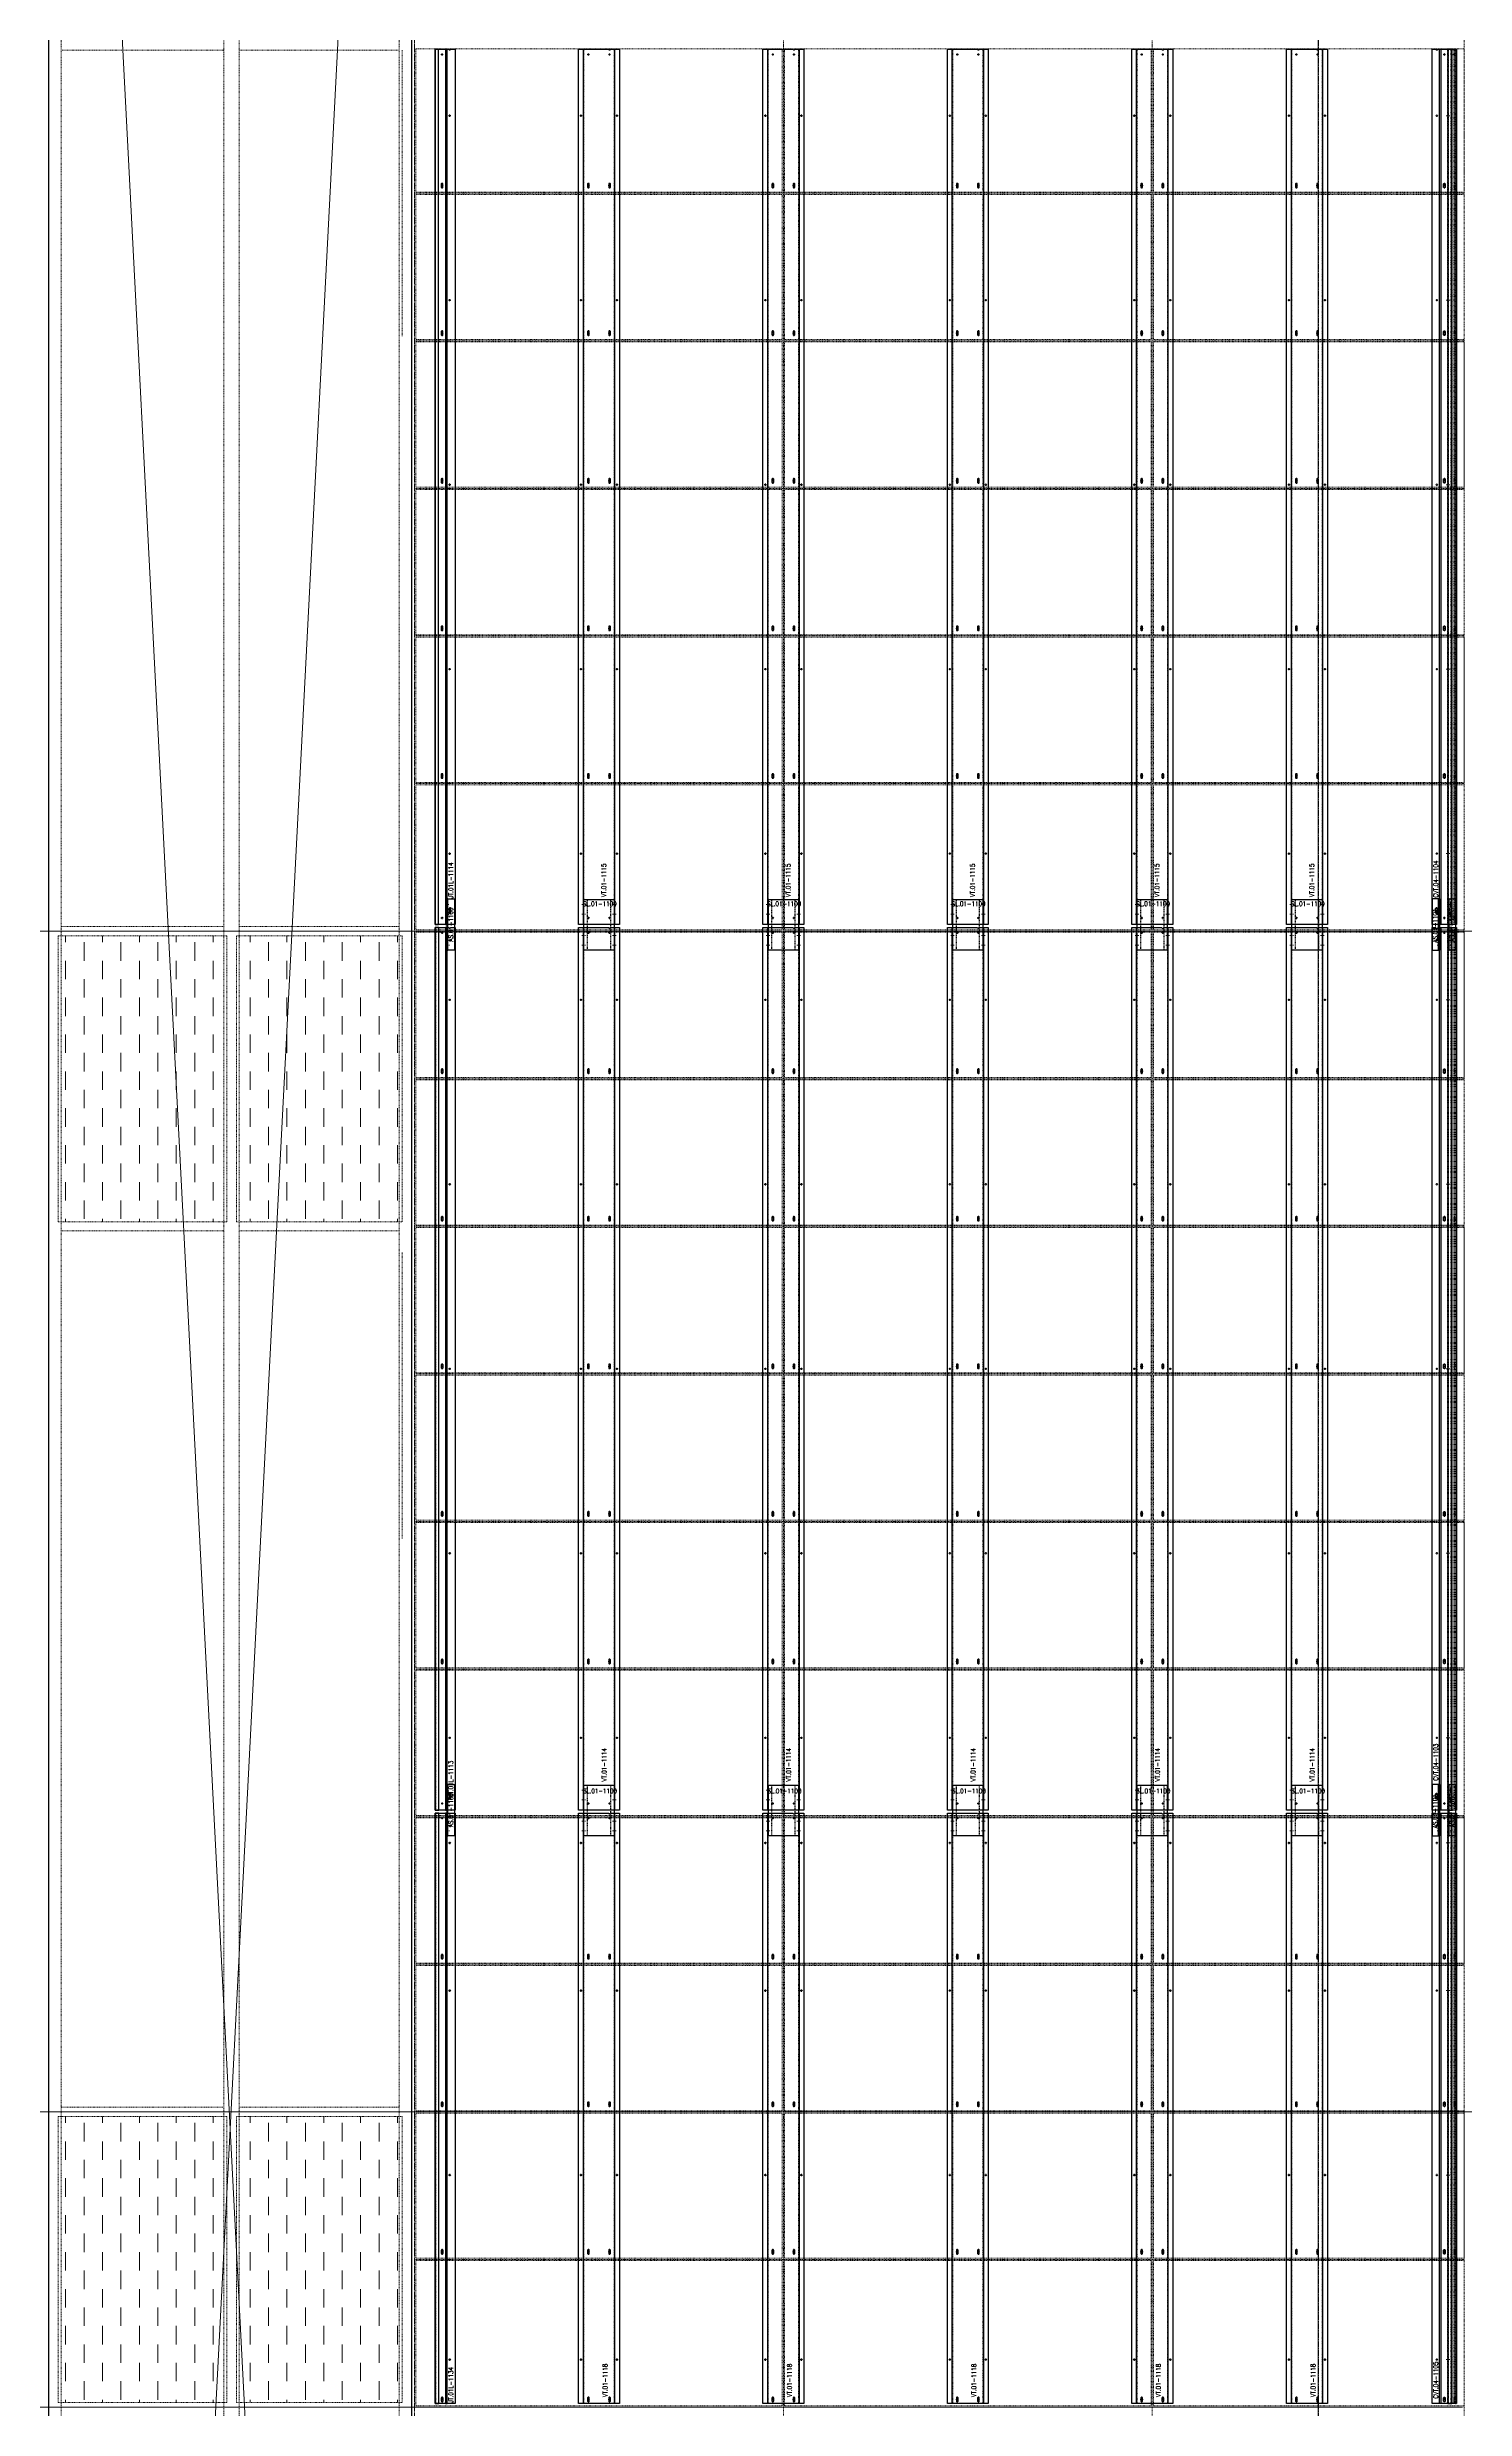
# Model space of a CAD drawing. Header units: inches. Extents: x 11737 to 18084, y -4365 to 1695.
# Drawn here: x 13695 to 13925.5, y 258.9 to 642.9 of the extents above; entities that cross this region are included whole.
import ezdxf

# ---------------------------------------------------------------- set-up
doc = ezdxf.new("R2010")
doc.units = ezdxf.units.IN
doc.header["$MEASUREMENT"] = 0
for name, pattern in [('INC-200$0$NBK_CenterX2', [1.083333, 0.666667, -0.125, 0.166667, -0.125]), ('INC-200$0$NBK_Hidden', [0.125, 0.083333, -0.041667]), ('NBK_Center', [0.541667, 0.333333, -0.0625, 0.083333, -0.0625]), ('NBK_Center2', [0.270833, 0.166667, -0.03125, 0.041667, -0.03125]), ('NBK_CenterX2', [1.083333, 0.666667, -0.125, 0.166667, -0.125]), ('NBK_Hidden', [0.125, 0.083333, -0.041667]), ('NBK_Hidden2', [0.0625, 0.041667, -0.020833])]:
    doc.linetypes.add(name, pattern=pattern)
doc.layers.get('Defpoints').update_dxf_attribs({"color": 250, "lineweight": 0})
for name, color, linetype, lineweight in [('!Arch2', 8, 'Continuous', 9), ('!Bracket', 11, 'Continuous', 25), ('!Clip - bent', 20, 'Continuous', 25), ('!Dimension', 50, 'Continuous', 5), ('!Extrusion', 140, 'Continuous', 25), ('!Gridline', 112, 'NBK_CenterX2', 5), ('!Linetype_Center', 220, 'NBK_Center', 9), ('!Linetype_Center2', 222, 'NBK_Center2', 9), ('!Linetype_Hidden', 210, 'NBK_Hidden', 9), ('!Misc2', 252, 'NBK_Hidden2', 5), ('A-GLAZ', 151, 'Continuous', 13), ('INC-200$0$!Gridline @ 1', 112, 'INC-200$0$NBK_CenterX2', 5), ('INC-200$0$!Linetype_Hidden', 210, 'INC-200$0$NBK_Hidden', 9)]:
    doc.layers.add(name, color=color, linetype=linetype, lineweight=lineweight)
doc.styles.add('Romans', font='romans.shx', dxfattribs={"width": 0.8})
pattern_1 = [(90, (-699.0618, 218.4), (-3, 3), [3, -3])]

# ---------------------------------------------------------------- blocks, each defined once
blk = doc.blocks.new('WEST ELEVATION GRID')
for p, q in [((0, -106.7), (0, 1818.09)), ((-1655, 1010.4), (842.95, 1010.4)), ((-1655, 818.4), (842.95, 818.4))]:
    blk.add_line(p, q)
blk = doc.blocks.new('A201')
h = blk.add_hatch()
h.set_pattern_fill('FP_10', color=256, style=0, pattern_type=2)
h.set_pattern_definition(pattern_1)
h.paths.add_polyline_path([(-204.98, 939.15), (-177.56, 939.15), (-177.56, 985.65), (-204.98, 985.65)], flags=0)
h = blk.add_hatch()
h.set_pattern_fill('FP_10', color=256, style=0, pattern_type=2)
h.set_pattern_definition(pattern_1)
h.paths.add_polyline_path([(-149.05, 939.15), (-149.05, 985.65), (-176, 985.65), (-176, 939.15)], flags=0)
h = blk.add_hatch()
h.set_pattern_fill('FP_10', color=256, style=0, pattern_type=2)
h.set_pattern_definition(pattern_1)
h.paths.add_polyline_path([(-201.01, 747.15), (-177.56, 747.15), (-177.56, 793.65), (-204.98, 793.65), (-204.98, 747.15)], flags=0)
h = blk.add_hatch()
h.set_pattern_fill('FP_10', color=256, style=0, pattern_type=2)
h.set_pattern_definition(pattern_1)
h.paths.add_polyline_path([(-164.03, 747.15), (-149.05, 747.15), (-149.05, 793.65), (-176, 793.65), (-176, 747.15)], flags=0)
for p, q in [((23.75, -25), (23.75, 1418.64)), ((-204.51, 218.4), (-204.51, 1360.4)), ((-178.03, 1360.4), (-178.03, 220.9)), ((-175.53, 1360.4), (-175.53, 220.9)), ((-149.51, 1362.9), (-149.51, 220.9)), ((-147.01, 1362.9), (-147.01, 218.4)), ((-178.03, 1129.65), (-204.51, 1129.65)), ((-149.51, 1129.65), (-175.53, 1129.65)), ((-149.05, 1083.15), (-149.05, 1129.65)), ((-204.51, 987.15), (-178.03, 987.15)), ((-175.53, 987.15), (-149.51, 987.15)), ((-204.98, 985.65), (-204.98, 939.15)), ((-177.56, 985.65), (-204.98, 985.65)), ((-204.51, 986.4), (-178.03, 986.4)), ((-177.56, 939.15), (-177.56, 985.65)), ((-176, 985.65), (-176, 939.15)), ((-149.05, 985.65), (-176, 985.65)), ((-175.53, 986.4), (-149.51, 986.4)), ((-149.05, 939.15), (-149.05, 985.65)), ((-204.98, 939.15), (-177.56, 939.15)), ((-178.03, 937.65), (-204.51, 937.65)), ((-176, 939.15), (-149.05, 939.15)), ((-149.51, 937.65), (-175.53, 937.65)), ((-149.05, 887.66), (-149.05, 934.16)), ((-204.51, 795.15), (-178.03, 795.15)), ((-175.53, 795.15), (-149.51, 795.15)), ((-204.98, 793.65), (-204.98, 747.15)), ((-177.56, 793.65), (-204.98, 793.65)), ((-177.56, 747.15), (-177.56, 793.65)), ((-176, 793.65), (-176, 747.15)), ((-149.05, 793.65), (-176, 793.65)), ((-149.05, 747.15), (-149.05, 793.65)), ((-204.98, 747.15), (-177.56, 747.15)), ((-176, 747.15), (-149.05, 747.15))]:
    blk.add_line(p, q)
blk = doc.blocks.new('EWA-TM TERRACOTTA WEST')
at = {"layer": '!Linetype_Center2'}
for p, q in [((1245, 362.4), (1245, 1442.4)), ((1305, 362.4), (1305, 1442.4)), ((1185, 362.4), (1185, 1386.9)), ((1185, 1130.4), (1355.76, 1130.4)), ((1185, 1106.4), (1355.76, 1106.4)), ((1185, 1082.4), (1355.76, 1082.4)), ((1185, 1058.4), (1355.76, 1058.4)), ((1185, 1034.4), (1355.76, 1034.4)), ((1185, 1010.4), (1355.76, 1010.4)), ((1185, 986.4), (1355.76, 986.4)), ((1185, 962.4), (1355.76, 962.4)), ((1185, 938.4), (1355.76, 938.4)), ((1185, 914.4), (1355.76, 914.4)), ((1185, 890.4), (1355.76, 890.4)), ((1185, 866.4), (1355.76, 866.4)), ((1185, 842.4), (1355.76, 842.4)), ((1185, 818.4), (1355.76, 818.4)), ((1185, 794.4), (1355.76, 794.4))]:
    blk.add_line(p, q, dxfattribs=at)
at = {"layer": '!Linetype_Center2', "color": 3, "linetype": 'Continuous'}
blk.add_line((-24.06, 770.4), (1355.45, 770.4), dxfattribs=at)
at = {"layer": 'INC-200$0$!Linetype_Hidden'}
for points in [[(1244.81, 1130.59), (1185.19, 1130.59), (1185.19, 1153.87), (1244.81, 1153.87)], [(1245.19, 1130.59), (1304.81, 1130.59), (1304.81, 1153.87), (1245.19, 1153.87)], [(1355.76, 1130.59), (1305.19, 1130.59), (1305.19, 1153.87), (1355.76, 1153.87)], [(1244.81, 1130.21), (1185.19, 1130.21), (1185.19, 1106.59), (1244.81, 1106.59)], [(1245.19, 1130.21), (1304.81, 1130.21), (1304.81, 1106.59), (1245.19, 1106.59)], [(1355.76, 1130.21), (1305.19, 1130.21), (1305.19, 1106.59), (1355.76, 1106.59)], [(1244.81, 1082.59), (1185.19, 1082.59), (1185.19, 1106.21), (1244.81, 1106.21)], [(1245.19, 1082.59), (1304.81, 1082.59), (1304.81, 1106.21), (1245.19, 1106.21)], [(1355.76, 1082.59), (1305.19, 1082.59), (1305.19, 1106.21), (1355.76, 1106.21)], [(1244.81, 1082.21), (1185.19, 1082.21), (1185.19, 1058.59), (1244.81, 1058.59)], [(1245.19, 1082.21), (1304.81, 1082.21), (1304.81, 1058.59), (1245.19, 1058.59)], [(1355.76, 1082.21), (1305.19, 1082.21), (1305.19, 1058.59), (1355.76, 1058.59)], [(1244.81, 1034.59), (1185.19, 1034.59), (1185.19, 1058.21), (1244.81, 1058.21)], [(1245.19, 1034.59), (1304.81, 1034.59), (1304.81, 1058.21), (1245.19, 1058.21)], [(1355.76, 1034.59), (1305.19, 1034.59), (1305.19, 1058.21), (1355.76, 1058.21)], [(1244.81, 1034.21), (1185.19, 1034.21), (1185.19, 1010.59), (1244.81, 1010.59)], [(1245.19, 1034.21), (1304.81, 1034.21), (1304.81, 1010.59), (1245.19, 1010.59)], [(1355.76, 1034.21), (1305.19, 1034.21), (1305.19, 1010.59), (1355.76, 1010.59)], [(1244.81, 986.59), (1185.19, 986.59), (1185.19, 1010.21), (1244.81, 1010.21)], [(1245.19, 986.59), (1304.81, 986.59), (1304.81, 1010.21), (1245.19, 1010.21)], [(1355.76, 986.59), (1305.19, 986.59), (1305.19, 1010.21), (1355.76, 1010.21)], [(1244.81, 986.21), (1185.19, 986.21), (1185.19, 962.59), (1244.81, 962.59)], [(1245.19, 986.21), (1304.81, 986.21), (1304.81, 962.59), (1245.19, 962.59)], [(1355.76, 986.21), (1305.19, 986.21), (1305.19, 962.59), (1355.76, 962.59)], [(1244.81, 938.59), (1185.19, 938.59), (1185.19, 962.21), (1244.81, 962.21)], [(1245.19, 938.59), (1304.81, 938.59), (1304.81, 962.21), (1245.19, 962.21)], [(1355.76, 938.59), (1305.19, 938.59), (1305.19, 962.21), (1355.76, 962.21)], [(1244.81, 938.21), (1185.19, 938.21), (1185.19, 914.59), (1244.81, 914.59)], [(1245.19, 938.21), (1304.81, 938.21), (1304.81, 914.59), (1245.19, 914.59)], [(1355.76, 938.21), (1305.19, 938.21), (1305.19, 914.59), (1355.76, 914.59)], [(1244.81, 890.59), (1185.19, 890.59), (1185.19, 914.21), (1244.81, 914.21)], [(1245.19, 890.59), (1304.81, 890.59), (1304.81, 914.21), (1245.19, 914.21)], [(1355.76, 890.59), (1305.19, 890.59), (1305.19, 914.21), (1355.76, 914.21)], [(1244.81, 890.21), (1185.19, 890.21), (1185.19, 866.59), (1244.81, 866.59)], [(1245.19, 890.21), (1304.81, 890.21), (1304.81, 866.59), (1245.19, 866.59)], [(1355.76, 890.21), (1305.19, 890.21), (1305.19, 866.59), (1355.76, 866.59)], [(1244.81, 842.59), (1185.19, 842.59), (1185.19, 866.21), (1244.81, 866.21)], [(1245.19, 842.59), (1304.81, 842.59), (1304.81, 866.21), (1245.19, 866.21)], [(1355.76, 842.59), (1305.19, 842.59), (1305.19, 866.21), (1355.76, 866.21)], [(1244.81, 842.21), (1185.19, 842.21), (1185.19, 818.59), (1244.81, 818.59)], [(1245.19, 842.21), (1304.81, 842.21), (1304.81, 818.59), (1245.19, 818.59)], [(1355.76, 842.21), (1305.19, 842.21), (1305.19, 818.59), (1355.76, 818.59)], [(1244.81, 794.59), (1185.19, 794.59), (1185.19, 818.21), (1244.81, 818.21)], [(1245.19, 794.59), (1304.81, 794.59), (1304.81, 818.21), (1245.19, 818.21)], [(1355.76, 794.59), (1305.19, 794.59), (1305.19, 818.21), (1355.76, 818.21)], [(1244.81, 794.21), (1185.19, 794.21), (1185.19, 770.59), (1244.81, 770.59)], [(1245.19, 794.21), (1304.81, 794.21), (1304.81, 770.59), (1245.19, 770.59)], [(1355.76, 794.21), (1305.19, 794.21), (1305.19, 770.59), (1355.76, 770.59)]]:
    blk.add_lwpolyline(points, close=True, dxfattribs=at)
blk = doc.blocks.new('A$C5F5C4D7D')
at = {"layer": 'A-GLAZ'}
for p, q in [((1125.49, 243.9), (1184.51, 1386.9)), ((1125.49, 1386.9), (1184.51, 243.9))]:
    blk.add_line(p, q, dxfattribs=at)
at = {"layer": 'Defpoints', "color": 1, "lineweight": 30}
blk.add_lwpolyline([(1184.51, 369.15), (1184.51, 243.9), (1125.49, 243.9), (1125.49, 1386.9), (1184.51, 1386.9), (1184.51, 375.18)], close=True, dxfattribs=at)
blk = doc.blocks.new('GRID_ELEV WEST_W')
at = {"layer": '!Gridline'}
for p, q in [((991.12, -1239.57), (991.12, 403.85)), ((-594.98, -469.2), (1164.09, -469.2)), ((-594.98, -612.05), (1164.09, -612.05))]:
    blk.add_line(p, q, dxfattribs=at)
blk = doc.blocks.new('TAP HOLE_5mm')
at = {"layer": '!Linetype_Center2'}
for points in [[(-0.18, 0), (0.18, 0)], [(0, 0.18), (0, -0.18)]]:
    blk.add_lwpolyline(points, dxfattribs=at)
blk.add_circle((0, 0), 0.101)
blk = doc.blocks.new('HOLE SECTION')
at = {"layer": '!Linetype_Center2'}
blk.add_line((-0.33, 0), (0.26, 0), dxfattribs=at)
at = {"layer": '!Misc2'}
blk.add_lwpolyline([(-0.09, 0.1), (0, 0.1), (0, -0.1), (-0.09, -0.1)], close=True, dxfattribs=at)
blk = doc.blocks.new('WEEP HOLE')
at = {"layer": '!Linetype_Center'}
for p, q in [((-0.22, 0.37), (0.22, 0.37)), ((0, 0.83), (0, -0.08))]:
    blk.add_line(p, q, dxfattribs=at)
at = {"color": 0}
blk.add_lwpolyline([(-0.14, 0.61), (-0.14, 0.14, 0.414214), (0, 0, 0.414214), (0.14, 0.14), (0.14, 0.61, 0.414214), (0, 0.75, 0.414214)], format="xyb", close=True, dxfattribs=at)
blk = doc.blocks.new('19mm WEEP HOLE')
at = {"layer": '!Linetype_Center'}
blk.add_line((-0.37, 0.2), (-0.37, -0.12), dxfattribs=at)
at = {"linetype": 'NBK_Hidden'}
blk.add_lwpolyline([(-0.75, 0.08), (0, 0.08), (0, 0), (-0.75, 0)], close=True, dxfattribs=at)
blk = doc.blocks.new('CLEAR SECTION HOLE')
at = {"layer": '!Linetype_Center2'}
blk.add_line((-0.33, 0), (0.26, 0), dxfattribs=at)
at = {"layer": '!Misc2'}
blk.add_lwpolyline([(-0.08, 0.1), (0, 0.1), (0, -0.1), (-0.08, -0.1)], close=True, dxfattribs=at)
blk = doc.blocks.new('SECTION CLEAR HOLE 1')
at = {"layer": '!Linetype_Center2'}
blk.add_line((-0.33, 0, 0), (0.26, 0, 0), dxfattribs=at)
at = {"layer": '!Misc2'}
blk.add_lwpolyline([(-0.12, 0.1), (0, 0.1), (0, -0.1), (-0.12, -0.1)], close=True, dxfattribs=at)
blk = doc.blocks.new('SLOTTED SECTION1')
at = {"layer": '!Linetype_Center2'}
blk.add_lwpolyline([(-0.24, 0), (0.12, 0)], dxfattribs=at)
at = {"layer": '!Misc2'}
blk.add_lwpolyline([(-0.12, 0.47), (0, 0.47), (0, -0.47), (-0.12, -0.47)], close=True, dxfattribs=at)
blk = doc.blocks.new('SLOTTED HOLE 1')
at = {"layer": '!Linetype_Center'}
for p, q in [((0, 0.55), (0, -0.55)), ((-0.22, 0), (0.22, 0))]:
    blk.add_line(p, q, dxfattribs=at)
at = {"color": 0}
blk.add_lwpolyline([(-0.14, 0.33), (-0.14, -0.33, 0.414214), (0, -0.47, 0.414214), (0.14, -0.33), (0.14, 0.33, 0.414214), (0, 0.47, 0.414214)], format="xyb", close=True, dxfattribs=at)
blk = doc.blocks.new('SL.01-1101')
at = {"layer": '!Bracket'}
for points in [[(4.65, -1.3), (4.65, -0.12), (-3.67, -0.12), (-3.67, -1.3)], [(-3.67, -1.3), (-3.67, -1.18), (4.65, -1.18), (4.65, -1.3)]]:
    blk.add_lwpolyline(points, close=True, dxfattribs=at)
at = {"layer": '!Dimension', "xscale": -1, "rotation": 270}
for name, p in [('SECTION CLEAR HOLE 1', (-2.88, -1.18)), ('SECTION CLEAR HOLE 1', (-1.3, -1.18)), ('SLOTTED SECTION1', (2.15, -1.18)), ('SLOTTED SECTION1', (3.73, -1.18))]:
    blk.add_blockref(name, p, dxfattribs=at)
at = {"layer": '!Extrusion', "xscale": -1, "rotation": 270}
blk.add_blockref('TAP HOLE_5mm', (-2.09, -0.83), dxfattribs=at)
at = {"layer": '!Extrusion', "linetype": 'NBK_Hidden', "xscale": -1, "rotation": 270}
blk.add_blockref('SLOTTED HOLE 1', (2.75, -0.83), dxfattribs=at)
at = {"layer": 'Defpoints', "color": 30, "insert": (0.32, -0.6), "char_height": 0.75, "width": 1.65, "attachment_point": 5, "style": 'Romans'}
blk.add_mtext('AS.01-1101', dxfattribs=at)
blk = doc.blocks.new('AS.01-1100-')
at = {"layer": '!Bracket'}
for points in [[(4.65, 1.33), (4.65, 0.15), (-3.67, 0.15), (-3.67, 1.33)], [(-3.67, 1.33), (-3.67, 1.21), (4.65, 1.21), (4.65, 1.33)]]:
    blk.add_lwpolyline(points, close=True, dxfattribs=at)
at = {"layer": '!Dimension', "rotation": 270}
for name, p in [('SECTION CLEAR HOLE 1', (-2.09, 1.21)), ('SLOTTED SECTION1', (2.75, 1.21))]:
    blk.add_blockref(name, p, dxfattribs=at)
at = {"layer": '!Extrusion', "rotation": 270}
for p in [(-2.88, 0.86, 0), (-1.3, 0.86, 0)]:
    blk.add_blockref('TAP HOLE_5mm', p, dxfattribs=at)
at = {"layer": '!Extrusion', "linetype": 'NBK_Hidden', "rotation": 270}
for p in [(2.15, 0.86), (3.73, 0.86)]:
    blk.add_blockref('SLOTTED HOLE 1', p, dxfattribs=at)
at = {"layer": 'Defpoints', "color": 30, "insert": (0.49, 0.74), "char_height": 0.75, "width": 1.65, "attachment_point": 5, "style": 'Romans'}
blk.add_mtext('AS.01-1100', dxfattribs=at)
blk = doc.blocks.new('CVT.04-1103-')
at = {"layer": '!Extrusion'}
blk.add_lwpolyline([(0, 0), (-3.97, 0), (-3.97, 143.5), (-3.34, 143.5, 1), (-3.06, 143.5), (0, 143.5)], format="xyb", close=True, dxfattribs=at)
for points in [[(-2.78, 143.5), (-2.53, 143.5), (-2.53, 0), (-2.78, 0)], [(-1.41, 0), (-0.76, 0), (-0.76, 143.5), (-1.41, 143.5)]]:
    blk.add_lwpolyline(points, close=True, dxfattribs=at)
at = {"layer": '!Extrusion', "linetype": 'NBK_Hidden'}
for points in [[(-1.33, 0), (-1.42, 0), (-1.42, 143.5), (-1.33, 143.5)], [(-0.76, 0), (-0.86, 0), (-0.86, 143.5), (-0.76, 143.5)], [(-0.35, 143.5), (-0.28, 143.5), (-0.28, 0), (-0.35, 0)], [(-0.14, 0), (-0.04, 0), (-0.04, 143.5), (-0.14, 143.5)]]:
    blk.add_lwpolyline(points, close=True, dxfattribs=at)
at = {"layer": '!Dimension', "rotation": 360}
for p in [(-0.28, 142.67), (-0.28, 1.06)]:
    blk.add_blockref('CLEAR SECTION HOLE', p, dxfattribs=at)
at = {"layer": '!Dimension'}
for p in [(-1.33, 131.75), (-1.33, 101.75), (-1.33, 71.75), (-1.33, 41.75), (-1.33, 11.75)]:
    blk.add_blockref('HOLE SECTION', p, dxfattribs=at)
at = {"layer": '!Extrusion', "xscale": -1}
for name, p in [('TAP HOLE_5mm', (-1.97, 142.67)), ('WEEP HOLE', (-1.97, 119.78)), ('WEEP HOLE', (-1.97, 95.78)), ('WEEP HOLE', (-1.97, 71.78)), ('WEEP HOLE', (-1.97, 47.78)), ('WEEP HOLE', (-1.97, 23.78)), ('TAP HOLE_5mm', (-1.97, 1.06))]:
    blk.add_blockref(name, p, dxfattribs=at)
at = {"layer": '!Extrusion'}
for name, p, rotation in [('TAP HOLE_5mm', (-3.2, 131.75), 360), ('19mm WEEP HOLE', (-0.35, 119.78), 270), ('TAP HOLE_5mm', (-3.2, 101.75), 360), ('19mm WEEP HOLE', (-0.35, 95.78), 270), ('TAP HOLE_5mm', (-3.2, 71.75), 360), ('19mm WEEP HOLE', (-0.35, 71.78), 270), ('19mm WEEP HOLE', (-0.35, 47.78), 270), ('TAP HOLE_5mm', (-3.2, 41.75), 360), ('19mm WEEP HOLE', (-0.35, 23.78), 270), ('TAP HOLE_5mm', (-3.2, 11.75), 360)]:
    blk.add_blockref(name, p, dxfattribs=dict(at, rotation=rotation))
at = {"color": 144, "rotation": 90}
for name, p in [('SL.01-1101', (-4.08, 143.5)), ('AS.01-1100-', (0, 143.5))]:
    blk.add_blockref(name, p, dxfattribs=at)
at = {"layer": 'Defpoints', "color": 3, "insert": (-3.38, 7.78), "char_height": 0.75, "width": 1.65, "attachment_point": 5, "rotation": 90, "style": 'Romans'}
blk.add_mtext('CVT.04-1103', dxfattribs=at)
blk = doc.blocks.new('SLOTTED SECTION HOLE')
at = {"layer": '!Linetype_Center2'}
blk.add_line((-0.33, 0), (0.26, 0), dxfattribs=at)
at = {"layer": '!Misc2'}
blk.add_lwpolyline([(-0.08, 0.47), (0, 0.47), (0, -0.47), (-0.08, -0.47)], close=True, dxfattribs=at)
blk = doc.blocks.new('VT.01-1114-')
at = {"layer": '!Extrusion'}
blk.add_lwpolyline([(-2.45, 148.09), (2.45, 148.09), (2.45, 139.83), (-2.45, 139.83)], close=True, dxfattribs=at)
at = {"layer": '!Extrusion', "linetype": 'NBK_Hidden2'}
blk.add_lwpolyline([(-1.86, 148.09), (1.86, 148.09), (1.86, 139.83), (-1.86, 139.83)], close=True, dxfattribs=at)
at = {"layer": '!Extrusion'}
blk.add_lwpolyline([(-3.33, 0), (-3.33, 143.5), (1.58, 143.5, 1), (1.86, 143.5), (3.33, 143.5), (3.33, 0)], format="xyb", close=True, dxfattribs=at)
for points in [[(-2.54, 0), (-2.54, 143.5), (1.58, 143.5)], [(1.86, 143.5), (2.54, 143.5), (2.54, 0)]]:
    blk.add_lwpolyline(points, dxfattribs=at)
at = {"layer": '!Extrusion', "linetype": 'NBK_Hidden'}
for points in [[(-2.46, 0), (-2.46, 143.5), (1.58, 143.5)], [(1.86, 143.5), (2.46, 143.5), (2.46, 0)]]:
    blk.add_lwpolyline(points, dxfattribs=at)
at = {"layer": '!Dimension', "rotation": 360}
for name, p in [('CLEAR SECTION HOLE', (-2.46, 142.2)), ('CLEAR SECTION HOLE', (2.54, 142.2)), ('CLEAR SECTION HOLE', (-2.46, 140.62)), ('CLEAR SECTION HOLE', (2.54, 140.62)), ('SLOTTED SECTION HOLE', (-2.46, 3.24)), ('SLOTTED SECTION HOLE', (-2.46, 1.66)), ('SLOTTED SECTION HOLE', (2.54, 3.24)), ('SLOTTED SECTION HOLE', (2.54, 1.66))]:
    blk.add_blockref(name, p, dxfattribs=at)
at = {"layer": '!Extrusion', "rotation": 360}
for name, p in [('TAP HOLE_5mm', (-1.72, 142.67)), ('TAP HOLE_5mm', (1.72, 142.67)), ('TAP HOLE_5mm', (-2.93, 131.75)), ('TAP HOLE_5mm', (2.93, 131.75)), ('WEEP HOLE', (-1.72, 119.78)), ('WEEP HOLE', (1.72, 119.78)), ('TAP HOLE_5mm', (-2.93, 101.75)), ('TAP HOLE_5mm', (2.93, 101.75)), ('WEEP HOLE', (-1.72, 95.78)), ('WEEP HOLE', (1.72, 95.78)), ('TAP HOLE_5mm', (-2.93, 71.75)), ('WEEP HOLE', (-1.72, 71.78)), ('WEEP HOLE', (1.72, 71.78)), ('TAP HOLE_5mm', (2.93, 71.75)), ('WEEP HOLE', (-1.72, 47.78)), ('WEEP HOLE', (1.72, 47.78)), ('TAP HOLE_5mm', (-2.93, 41.75)), ('TAP HOLE_5mm', (2.93, 41.75)), ('WEEP HOLE', (-1.72, 23.78)), ('WEEP HOLE', (1.72, 23.78)), ('TAP HOLE_5mm', (-2.93, 11.75)), ('TAP HOLE_5mm', (2.93, 11.75)), ('TAP HOLE_5mm', (-1.72, 1.06)), ('TAP HOLE_5mm', (1.72, 1.06))]:
    blk.add_blockref(name, p, dxfattribs=at)
at = {"layer": 'Defpoints', "color": 30, "insert": (0.12, 147.38), "char_height": 0.75, "width": 1.65, "attachment_point": 5, "style": 'Romans'}
blk.add_mtext('SL.01-1100', dxfattribs=at)
at = {"layer": 'Defpoints', "color": 1, "insert": (0.85, 7.35), "char_height": 0.75, "width": 1.65, "attachment_point": 5, "rotation": 90, "style": 'Romans'}
blk.add_mtext('VT.01-1114', dxfattribs=at)
blk = doc.blocks.new('VT.01-1115-')
at = {"layer": '!Extrusion'}
blk.add_lwpolyline([(3.33, 0), (-3.33, 0), (-3.33, 142.35), (1.58, 142.35, 1), (1.86, 142.35), (3.33, 142.35)], format="xyb", close=True, dxfattribs=at)
blk.add_lwpolyline([(1.86, 142.35), (2.54, 142.35), (2.54, 0), (-2.54, 0), (-2.54, 142.35), (1.58, 142.35)], dxfattribs=at)
at = {"layer": '!Extrusion', "linetype": 'NBK_Hidden'}
blk.add_lwpolyline([(1.86, 142.35), (2.46, 142.35), (2.46, 0), (-2.46, 0), (-2.46, 142.35), (1.58, 142.35)], dxfattribs=at)
at = {"layer": '!Dimension'}
for p in [(-2.46, 3.24), (-2.46, 1.66), (2.54, 3.24), (2.54, 1.66)]:
    blk.add_blockref('SLOTTED SECTION HOLE', p, dxfattribs=at)
at = {"layer": '!Extrusion'}
for name, p in [('TAP HOLE_5mm', (-1.72, 141.48)), ('TAP HOLE_5mm', (1.72, 141.48)), ('TAP HOLE_5mm', (-2.93, 131.52)), ('TAP HOLE_5mm', (2.93, 131.52)), ('WEEP HOLE', (-1.72, 119.78)), ('WEEP HOLE', (1.72, 119.78)), ('TAP HOLE_5mm', (-2.93, 101.52)), ('TAP HOLE_5mm', (2.93, 101.52)), ('WEEP HOLE', (-1.72, 95.78)), ('WEEP HOLE', (1.72, 95.78)), ('TAP HOLE_5mm', (-2.93, 71.52)), ('WEEP HOLE', (-1.72, 71.78)), ('WEEP HOLE', (1.72, 71.78)), ('TAP HOLE_5mm', (2.93, 71.52)), ('WEEP HOLE', (-1.72, 47.78)), ('WEEP HOLE', (1.72, 47.78)), ('TAP HOLE_5mm', (-2.93, 41.52)), ('TAP HOLE_5mm', (2.93, 41.52)), ('WEEP HOLE', (-1.72, 23.78)), ('WEEP HOLE', (1.72, 23.78)), ('TAP HOLE_5mm', (-2.93, 11.52)), ('TAP HOLE_5mm', (2.93, 11.52)), ('TAP HOLE_5mm', (-1.72, 1.06)), ('TAP HOLE_5mm', (1.72, 1.06))]:
    blk.add_blockref(name, p, dxfattribs=at)
at = {"layer": 'Defpoints', "color": 1, "insert": (0.77, 7.19), "char_height": 0.75, "width": 1.65, "attachment_point": 5, "rotation": 90, "style": 'Romans'}
blk.add_mtext('VT.01-1115', dxfattribs=at)
blk = doc.blocks.new('AS.01-1100')
at = {"layer": '!Bracket'}
for points in [[(-1.3, 4.65), (-0.12, 4.65), (-0.12, -3.67), (-1.3, -3.67)], [(-1.3, -3.67), (-1.18, -3.67), (-1.18, 4.65), (-1.3, 4.65)]]:
    blk.add_lwpolyline(points, close=True, dxfattribs=at)
at = {"layer": '!Dimension'}
for name, p in [('SLOTTED SECTION1', (-1.18, 3.73)), ('SLOTTED SECTION1', (-1.18, 2.15)), ('SECTION CLEAR HOLE 1', (-1.18, -1.3)), ('SECTION CLEAR HOLE 1', (-1.18, -2.88))]:
    blk.add_blockref(name, p, dxfattribs=at)
at = {"layer": '!Extrusion', "linetype": 'NBK_Hidden'}
blk.add_blockref('SLOTTED HOLE 1', (-0.83, 2.75), dxfattribs=at)
at = {"layer": '!Extrusion', "rotation": 360}
blk.add_blockref('TAP HOLE_5mm', (-0.83, -2.09), dxfattribs=at)
at = {"layer": 'Defpoints', "color": 30, "insert": (-0.71, 0.49), "char_height": 0.75, "width": 1.65, "attachment_point": 5, "rotation": 90, "style": 'Romans'}
blk.add_mtext('AS.01-1100', dxfattribs=at)
blk = doc.blocks.new('JT.01L-1113')
at = {"layer": '!Extrusion'}
blk.add_lwpolyline([(0, 0), (0, 143.5), (2.22, 143.5, 1), (2.5, 143.5), (3.25, 143.5), (3.25, 0)], format="xyb", close=True, dxfattribs=at)
at = {"layer": '!Extrusion', "linetype": 'NBK_Hidden'}
for points in [[(0.08, 0), (0.08, 143.5), (0, 143.5), (0, 0)], [(1.95, 0), (1.95, 143.5), (1.87, 143.5), (1.87, 0)]]:
    blk.add_lwpolyline(points, close=True, dxfattribs=at)
at = {"layer": '!Extrusion'}
for points in [[(0.57, 0), (0.57, 143.5), (0, 143.5), (0, 0)], [(1.95, 0), (1.95, 143.5), (1.69, 143.5), (1.69, 0)]]:
    blk.add_lwpolyline(points, close=True, dxfattribs=at)
at = {"layer": '!Dimension'}
blk.add_blockref('AS.01-1100', (3.25, 143.5), dxfattribs=at)
at = {"layer": '!Extrusion', "rotation": 360}
for p in [(1.13, 142.67), (2.36, 131.75), (2.36, 101.75), (2.36, 71.75), (2.36, 41.75), (2.36, 11.75), (1.13, 1.06)]:
    blk.add_blockref('TAP HOLE_5mm', p, dxfattribs=at)
at = {"layer": '!Extrusion'}
for p in [(1.13, 119.78), (1.13, 95.78), (1.13, 71.78), (1.13, 47.78), (1.13, 23.78)]:
    blk.add_blockref('WEEP HOLE', p, dxfattribs=at)
at = {"layer": 'Defpoints', "color": 2, "insert": (2.54, 5.08), "char_height": 0.75, "width": 1.65, "attachment_point": 5, "rotation": 90, "style": 'Romans'}
blk.add_mtext('JT.01L-1113', dxfattribs=at)
blk = doc.blocks.new('JT.01L-1114')
at = {"layer": '!Extrusion'}
blk.add_lwpolyline([(-3.25, 0), (-3.25, 142.35), (-1.02, 142.35, 1), (-0.75, 142.35), (0, 142.35), (0, 0)], format="xyb", close=True, dxfattribs=at)
at = {"layer": '!Extrusion', "linetype": 'NBK_Hidden'}
for points in [[(-3.17, 0), (-3.17, 142.35), (-3.25, 142.35), (-3.25, 0)], [(-1.3, 0), (-1.3, 142.35), (-1.38, 142.35), (-1.38, 0)]]:
    blk.add_lwpolyline(points, close=True, dxfattribs=at)
at = {"layer": '!Extrusion'}
for points in [[(-2.68, 0), (-2.68, 142.35), (-3.25, 142.35), (-3.25, 0)], [(-1.3, 0), (-1.3, 142.35), (-1.56, 142.35), (-1.56, 0)]]:
    blk.add_lwpolyline(points, close=True, dxfattribs=at)
at = {"layer": '!Extrusion', "rotation": 360}
for p in [(-2.12, 141.48), (-0.89, 131.52), (-0.89, 101.52), (-0.89, 71.52), (-0.89, 41.52), (-0.89, 11.52), (-2.12, 1.06)]:
    blk.add_blockref('TAP HOLE_5mm', p, dxfattribs=at)
at = {"layer": '!Extrusion'}
for p in [(-2.12, 119.78), (-2.12, 95.78), (-2.12, 71.78), (-2.12, 47.78), (-2.12, 23.78)]:
    blk.add_blockref('WEEP HOLE', p, dxfattribs=at)
at = {"layer": 'Defpoints', "color": 2, "insert": (-0.71, 7.17), "char_height": 0.75, "width": 1.65, "attachment_point": 5, "rotation": 90, "style": 'Romans'}
blk.add_mtext('JT.01L-1114', dxfattribs=at)
blk = doc.blocks.new('CVT.04-1104-')
at = {"layer": '!Extrusion'}
blk.add_lwpolyline([(0, 0), (-3.97, 0), (-3.97, 142.35), (-3.34, 142.35, 1), (-3.06, 142.35), (0, 142.35)], format="xyb", close=True, dxfattribs=at)
for points in [[(-2.78, 142.35), (-2.53, 142.35), (-2.53, 0), (-2.78, 0)], [(-1.41, 0), (-0.76, 0), (-0.76, 142.35), (-1.41, 142.35)]]:
    blk.add_lwpolyline(points, close=True, dxfattribs=at)
at = {"layer": '!Extrusion', "linetype": 'NBK_Hidden'}
for points in [[(-1.33, 0), (-1.42, 0), (-1.42, 142.35), (-1.33, 142.35)], [(-0.76, 0), (-0.86, 0), (-0.86, 142.35), (-0.76, 142.35)], [(-0.35, 142.35), (-0.28, 142.35), (-0.28, 0), (-0.35, 0)], [(-0.14, 0), (-0.04, 0), (-0.04, 142.35), (-0.14, 142.35)]]:
    blk.add_lwpolyline(points, close=True, dxfattribs=at)
at = {"layer": '!Dimension', "rotation": 360}
for name, p in [('CLEAR SECTION HOLE', (-0.28, 141.48)), ('HOLE SECTION', (-1.33, 131.52)), ('HOLE SECTION', (-1.33, 101.52)), ('HOLE SECTION', (-1.33, 71.52)), ('HOLE SECTION', (-1.33, 41.52)), ('HOLE SECTION', (-1.33, 11.52)), ('CLEAR SECTION HOLE', (-0.28, 1.06))]:
    blk.add_blockref(name, p, dxfattribs=at)
at = {"layer": '!Extrusion', "xscale": -1}
for name, p in [('TAP HOLE_5mm', (-1.97, 141.48)), ('WEEP HOLE', (-1.97, 119.78)), ('WEEP HOLE', (-1.97, 95.78)), ('WEEP HOLE', (-1.97, 71.78)), ('WEEP HOLE', (-1.97, 47.78)), ('WEEP HOLE', (-1.97, 23.78)), ('TAP HOLE_5mm', (-1.97, 1.06))]:
    blk.add_blockref(name, p, dxfattribs=at)
at = {"layer": '!Extrusion'}
for name, p, rotation in [('TAP HOLE_5mm', (-3.2, 131.52), 360), ('19mm WEEP HOLE', (-0.35, 119.78), 270), ('TAP HOLE_5mm', (-3.2, 101.52), 360), ('19mm WEEP HOLE', (-0.35, 95.78), 270), ('TAP HOLE_5mm', (-3.2, 71.52), 360), ('19mm WEEP HOLE', (-0.35, 71.78), 270), ('19mm WEEP HOLE', (-0.35, 47.78), 270), ('TAP HOLE_5mm', (-3.2, 41.52), 360), ('19mm WEEP HOLE', (-0.35, 23.78), 270), ('TAP HOLE_5mm', (-3.2, 11.52), 360)]:
    blk.add_blockref(name, p, dxfattribs=dict(at, rotation=rotation))
at = {"layer": 'Defpoints', "color": 3, "insert": (-3.38, 7.38), "char_height": 0.75, "width": 1.65, "attachment_point": 5, "rotation": 90, "style": 'Romans'}
blk.add_mtext('CVT.04-1104', dxfattribs=at)
blk = doc.blocks.new('CVT.04-1105-')
at = {"layer": '!Extrusion'}
blk.add_lwpolyline([(0, 0), (-3.97, 0), (-3.97, 96.02), (-3.34, 96.02, 1), (-3.06, 96.02), (0, 96.02)], format="xyb", close=True, dxfattribs=at)
for points in [[(-2.78, 96.02), (-2.53, 96.02), (-2.53, 0), (-2.78, 0)], [(-1.41, 0), (-0.76, 0), (-0.76, 96.02), (-1.41, 96.02)]]:
    blk.add_lwpolyline(points, close=True, dxfattribs=at)
at = {"layer": '!Extrusion', "linetype": 'NBK_Hidden'}
for points in [[(-1.33, 0), (-1.42, 0), (-1.42, 96.02), (-1.33, 96.02)], [(-0.76, 0), (-0.86, 0), (-0.86, 96.02), (-0.76, 96.02)], [(-0.35, 96.02), (-0.28, 96.02), (-0.28, 0), (-0.35, 0)], [(-0.14, 0), (-0.04, 0), (-0.04, 96.02), (-0.14, 96.02)]]:
    blk.add_lwpolyline(points, close=True, dxfattribs=at)
at = {"layer": '!Dimension', "rotation": 360}
for name, p in [('CLEAR SECTION HOLE', (-0.28, 95.14)), ('HOLE SECTION', (-1.33, 91.17)), ('HOLE SECTION', (-1.33, 67.16)), ('HOLE SECTION', (-1.33, 37.16)), ('HOLE SECTION', (-1.33, 7.16))]:
    blk.add_blockref(name, p, dxfattribs=at)
at = {"layer": '!Extrusion', "xscale": -1}
for name, p in [('TAP HOLE_5mm', (-1.97, 95.19)), ('WEEP HOLE', (-1.97, 72.3)), ('WEEP HOLE', (-1.97, 48.3)), ('WEEP HOLE', (-1.97, 24.3)), ('WEEP HOLE', (-1.97, 0.29))]:
    blk.add_blockref(name, p, dxfattribs=at)
at = {"layer": '!Extrusion'}
for name, p, rotation in [('TAP HOLE_5mm', (-3.2, 91.17), 360), ('19mm WEEP HOLE', (-0.35, 72.3), 270), ('TAP HOLE_5mm', (-3.2, 67.16), 360), ('19mm WEEP HOLE', (-0.35, 48.3), 270), ('TAP HOLE_5mm', (-3.2, 37.16), 360), ('19mm WEEP HOLE', (-0.35, 24.3), 270), ('TAP HOLE_5mm', (-3.2, 7.16), 360), ('19mm WEEP HOLE', (-0.35, 0.24), 270)]:
    blk.add_blockref(name, p, dxfattribs=dict(at, rotation=rotation))
at = {"color": 144, "rotation": 90}
for name, p in [('SL.01-1101', (-4.08, 96.02)), ('AS.01-1100-', (0, 96.02))]:
    blk.add_blockref(name, p, dxfattribs=at)
at = {"layer": 'Defpoints', "color": 3, "insert": (-3.38, 3.81), "char_height": 0.75, "width": 1.65, "attachment_point": 5, "rotation": 90, "style": 'Romans'}
blk.add_mtext('CVT.04-1105', dxfattribs=at)
blk = doc.blocks.new('VT.01-1118-')
at = {"layer": '!Extrusion'}
blk.add_lwpolyline([(-2.45, 100.55), (2.45, 100.55), (2.45, 92.35), (-2.45, 92.35)], close=True, dxfattribs=at)
at = {"layer": '!Extrusion', "linetype": 'NBK_Hidden2'}
blk.add_lwpolyline([(-1.86, 100.55), (1.86, 100.55), (1.86, 92.35), (-1.86, 92.35)], close=True, dxfattribs=at)
at = {"layer": '!Extrusion'}
blk.add_lwpolyline([(1.58, 96.02, 1), (1.86, 96.02), (3.33, 96.02), (3.33, 0), (-3.33, 0), (-3.33, 96.02)], format="xyb", close=True, dxfattribs=at)
blk.add_lwpolyline([(1.86, 96.02), (2.54, 96.02), (2.54, 0), (-2.54, 0), (-2.54, 96.02), (1.58, 96.02)], dxfattribs=at)
at = {"layer": '!Extrusion', "linetype": 'NBK_Hidden'}
blk.add_lwpolyline([(1.86, 96.02), (2.46, 96.02), (2.46, 0), (-2.46, 0), (-2.46, 96.02), (1.58, 96.02)], dxfattribs=at)
at = {"layer": '!Dimension', "rotation": 360}
for p in [(-2.46, 94.73), (-2.46, 93.15), (2.54, 94.73), (2.54, 93.15)]:
    blk.add_blockref('CLEAR SECTION HOLE', p, dxfattribs=at)
at = {"layer": '!Extrusion', "rotation": 360}
for name, p in [('TAP HOLE_5mm', (-1.72, 95.19)), ('TAP HOLE_5mm', (1.72, 95.19)), ('TAP HOLE_5mm', (-2.93, 91.17)), ('TAP HOLE_5mm', (2.93, 91.17)), ('WEEP HOLE', (-1.72, 72.3)), ('WEEP HOLE', (1.72, 72.3)), ('TAP HOLE_5mm', (-2.93, 67.16)), ('TAP HOLE_5mm', (2.93, 67.16)), ('WEEP HOLE', (-1.72, 48.3)), ('WEEP HOLE', (1.72, 48.3)), ('TAP HOLE_5mm', (-2.93, 37.16)), ('TAP HOLE_5mm', (2.93, 37.16)), ('WEEP HOLE', (-1.72, 24.3)), ('WEEP HOLE', (1.72, 24.3)), ('TAP HOLE_5mm', (-2.93, 7.16)), ('TAP HOLE_5mm', (2.93, 7.16)), ('WEEP HOLE', (-1.72, 0.3)), ('WEEP HOLE', (1.72, 0.29))]:
    blk.add_blockref(name, p, dxfattribs=at)
at = {"layer": 'Defpoints', "color": 30, "insert": (0.17, 99.62), "char_height": 0.75, "width": 1.65, "attachment_point": 5, "style": 'Romans'}
blk.add_mtext('SL.01-1100', dxfattribs=at)
at = {"layer": 'Defpoints', "color": 1, "insert": (0.99, 3.76), "char_height": 0.75, "width": 1.65, "attachment_point": 5, "rotation": 90, "style": 'Romans'}
blk.add_mtext('VT.01-1118', dxfattribs=at)
blk = doc.blocks.new('JT.01L-1134')
at = {"layer": '!Extrusion'}
for points in [[(0, 96.02), (0, 0), (0.57, 0), (0.57, 96.02)], [(1.69, 96.02), (1.69, 0), (1.95, 0), (1.95, 96.02)]]:
    blk.add_lwpolyline(points, close=True, dxfattribs=at)
at = {"layer": '!Extrusion', "linetype": 'NBK_Hidden'}
for points in [[(0, 96.02), (0, 0), (0.08, 0), (0.08, 96.02)], [(1.87, 96.02), (1.87, 0), (1.95, 0), (1.95, 96.02)]]:
    blk.add_lwpolyline(points, close=True, dxfattribs=at)
at = {"layer": '!Extrusion'}
blk.add_lwpolyline([(3.25, 0), (0, 0), (0, 96.02), (2.22, 96.02, 1), (2.5, 96.02), (3.25, 96.02)], format="xyb", close=True, dxfattribs=at)
at = {"layer": '!Dimension'}
blk.add_blockref('AS.01-1100', (3.25, 96.02), dxfattribs=at)
at = {"layer": '!Extrusion', "rotation": 360}
for p in [(1.13, 95.19), (2.36, 91.17), (2.36, 67.16), (2.36, 37.16), (2.36, 7.16)]:
    blk.add_blockref('TAP HOLE_5mm', p, dxfattribs=at)
at = {"layer": '!Extrusion'}
for p in [(1.13, 72.3), (1.13, 48.3), (1.13, 24.3), (1.13, 0.3)]:
    blk.add_blockref('WEEP HOLE', p, dxfattribs=at)
at = {"layer": 'Defpoints', "color": 2, "insert": (2.54, 3.02), "char_height": 0.75, "width": 1.65, "attachment_point": 5, "rotation": 90, "style": 'Romans'}
blk.add_mtext('JT.01L-1134', dxfattribs=at)
blk = doc.blocks.new('WEST TRACKS')
at = {"layer": '!Clip - bent'}
for name, p in [('CVT.04-1104-', (1354.49, 987.48)), ('CVT.04-1103-', (1354.49, 843.48)), ('CVT.04-1105-', (1354.49, 746.96))]:
    blk.add_blockref(name, p, dxfattribs=at)
at = {"layer": '!Clip - bent', "color": 3}
blk.add_blockref('JT.01L-1113', (1188.36, 843.48), dxfattribs=at)
at = {"layer": '!Clip - bent', "color": 2}
for name, p in [('VT.01-1114-', (1215, 843.48)), ('VT.01-1114-', (1245, 843.48)), ('VT.01-1114-', (1275, 843.48)), ('VT.01-1114-', (1305, 843.48)), ('VT.01-1114-', (1330.17, 843.48)), ('JT.01L-1134', (1188.36, 746.96))]:
    blk.add_blockref(name, p, dxfattribs=at)
at = {"layer": '!Dimension'}
for name, p in [('JT.01L-1114', (1191.6, 987.48)), ('VT.01-1115-', (1215, 987.48)), ('VT.01-1115-', (1245, 987.48)), ('VT.01-1115-', (1275, 987.48)), ('VT.01-1115-', (1305, 987.48)), ('VT.01-1115-', (1330.17, 987.48)), ('VT.01-1118-', (1215, 746.96)), ('VT.01-1118-', (1245, 746.96)), ('VT.01-1118-', (1275, 746.96)), ('VT.01-1118-', (1305, 746.96)), ('VT.01-1118-', (1330.17, 746.96))]:
    blk.add_blockref(name, p, dxfattribs=at)

msp = doc.modelspace()

# ---------------------------------------------------------------- block references
at = {"layer": '!Arch2', "color": 1}
msp.add_blockref('A$C5F5C4D7D', (12569.70873, -511.19035), dxfattribs=at)
at = {"layer": '!Dimension'}
msp.add_blockref('EWA-TM TERRACOTTA WEST', (12569.70873, -511.19035), dxfattribs=at)
at = {"layer": '!Linetype_Hidden'}
msp.add_blockref('A201', (13901.7236, -487.19035), dxfattribs=at)
at = {"color": 3}
msp.add_blockref('WEST TRACKS', (12569.70873, -487.19035), dxfattribs=at)
at = {"layer": 'Defpoints'}
msp.add_blockref('WEST ELEVATION GRID', (13901.7236, -511.19035), dxfattribs=at)
at = {"layer": 'INC-200$0$!Gridline @ 1', "xscale": 1.344, "yscale": 1.344, "zscale": 1.344}
msp.add_blockref('GRID_ELEV WEST_W', (12569.66309, 1129.81085), dxfattribs=at)

doc.saveas('drawing.dxf')
